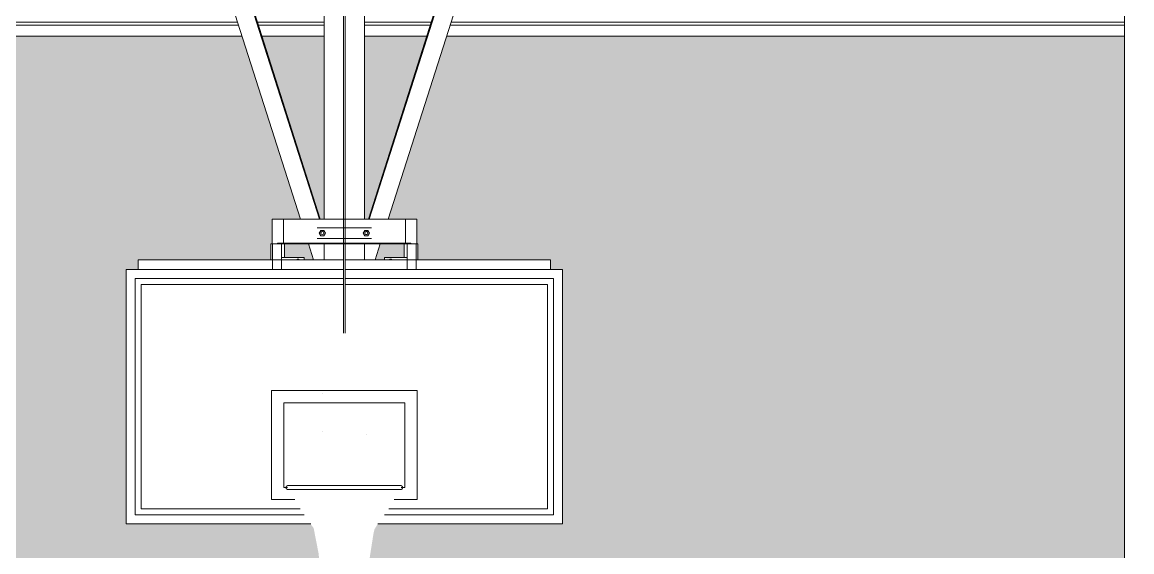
# Model space of a CAD drawing. Header units: inches. Extents: x 21386 to 98862, y -290 to 853.
# Drawn here: x 36895.1 to 37078.2, y 109.4 to 196.8 of the extents above; entities that cross this region are included whole.
import ezdxf

# ---------------------------------------------------------------- set-up
doc = ezdxf.new("R2010")
doc.units = ezdxf.units.IN
doc.header["$MEASUREMENT"] = 0
for name, color, linetype, lineweight in [('A-WALL', 113, 'Continuous', 13), ('A-WALL-PATT', 111, 'Continuous', 25), ('Q-SPCQ', 91, 'Continuous', 13), ('S-BEAM', 12, 'Continuous', 13)]:
    doc.layers.add(name, color=color, linetype=linetype, lineweight=lineweight)
pattern_1 = [(90, (-86824.49, -1108), (-193, -193), [48, -145]), (180, (-86824.49, -1108), (-2e-14, -193), [96, -97]), (270, (-86920.49, -1060), (-193, -193), [48, -145]), (180, (-86824.49, -1060), (-2e-14, -193), [96, -97]), (270, (-86920.99, -1060), (-193, -193), [48, -145]), (180, (-86920.99, -1060), (-2e-14, -193), [96, -97]), (90, (-87016.99, -1108), (-193, -193), [48, -145]), (180, (-86920.99, -1108), (-2e-14, -193), [96, -97]), (90, (-86872.24, -1059.75), (-193, -193), [48, -145]), (180, (-86824.11, -1059.75), (-2e-14, -193), [48.125, -144.875]), (180, (-86824.11, -1011.75), (-2e-14, -193), [48.125, -144.875]), (90, (-86968.74, -1059.75), (-193, -193), [48, -145]), (180, (-86872.74, -1059.75), (-2e-14, -193), [96, -97]), (270, (-86872.74, -1011.75), (-193, -193), [48, -145]), (180, (-86872.74, -1011.75), (-2e-14, -193), [96, -97]), (180, (-86969.24, -1059.75), (-2e-14, -193), [48, -145]), (270, (-86969.24, -1011.75), (-193, -193), [48, -145]), (180, (-86969.24, -1011.75), (-2e-14, -193), [48, -145]), (90, (-86824.49, -1011.5), (-193, -193), [48, -145]), (180, (-86824.49, -1011.5), (-2e-14, -193), [96, -97]), (270, (-86920.49, -963.5), (-193, -193), [48, -145]), (180, (-86824.49, -963.5), (-2e-14, -193), [96, -97]), (270, (-86920.99, -963.5), (-193, -193), [48, -145]), (180, (-86920.99, -963.5), (-2e-14, -193), [96, -97]), (90, (-87016.99, -1011.5), (-193, -193), [48, -145]), (180, (-86920.99, -1011.5), (-2e-14, -193), [96, -97]), (90, (-86872.24, -963.25), (-193, -193), [48, -145]), (180, (-86824.11, -963.25), (-2e-14, -193), [48.125, -144.875]), (180, (-86824.11, -915.25), (-2e-14, -193), [48.125, -144.875]), (90, (-86968.74, -963.25), (-193, -193), [48, -145]), (180, (-86872.74, -963.25), (-2e-14, -193), [96, -97]), (270, (-86872.74, -915.25), (-193, -193), [48, -145]), (180, (-86872.74, -915.25), (-2e-14, -193), [96, -97]), (180, (-86969.24, -963.25), (-2e-14, -193), [48, -145]), (270, (-86969.24, -915.25), (-193, -193), [48, -145]), (180, (-86969.24, -915.25), (-2e-14, -193), [48, -145])]

# ---------------------------------------------------------------- blocks, each defined once
blk = doc.blocks.new('Basketball_Backstop-Performance_Sports_Systems-3103-Ceiling_Hung - 27_-0_ to 27_-11 7_8_-706978-Building Section - East_West looking South')
at = {"layer": 'Q-SPCQ', "color": 8, "lineweight": 9}
for p, q in [((-25001.04, 280.92), (-24963.86, 164.31)), ((-24998.05, 281.37), (-24960.72, 164.31)), ((-24960.59, 164.31), (-24997.92, 281.37)), ((-24915.29, 281.37), (-24952.63, 164.31)), ((-24915.16, 281.37), (-24952.49, 164.31)), ((-24912.17, 280.92), (-24949.35, 164.31)), ((-24959.92, 224.84), (-24959.92, 164.31)), ((-24953.29, 164.31), (-24953.29, 224.84)), ((-24956.74, 208.89), (-24956.74, 145.46)), ((-24956.49, 145.46), (-24956.49, 208.89)), ((-24968.54, 164.31), (-24968.54, 160.19)), ((-24968.54, 164.31), (-24966.67, 164.31)), ((-24966.67, 160.31), (-24966.67, 164.31)), ((-24956.66, 164.31), (-24966.67, 164.31)), ((-24946.54, 164.31), (-24956.56, 164.31)), ((-24946.54, 164.31), (-24946.54, 160.31)), ((-24946.54, 164.31), (-24944.67, 164.31)), ((-24944.67, 160.19), (-24944.67, 164.31)), ((-24956.66, 162.87), (-24961.11, 162.87)), ((-24961.11, 161.12), (-24956.66, 161.12)), ((-24960.48, 162.44), (-24960.74, 162)), ((-24960.74, 162), (-24960.48, 161.56)), ((-24959.98, 162.44), (-24960.48, 162.44)), ((-24960.48, 161.56), (-24959.98, 161.56)), ((-24959.73, 162), (-24959.98, 162.44)), ((-24959.98, 161.56), (-24959.73, 162)), ((-24952.11, 162.87), (-24956.56, 162.87)), ((-24956.56, 161.12), (-24952.11, 161.12)), ((-24953.23, 162.44), (-24953.49, 162)), ((-24953.49, 162), (-24953.23, 161.56)), ((-24952.73, 162.44), (-24953.23, 162.44)), ((-24953.23, 161.56), (-24952.73, 161.56)), ((-24952.48, 162), (-24952.73, 162.44)), ((-24952.73, 161.56), (-24952.48, 162)), ((-24968.73, 160.19), (-24968.73, 157.56)), ((-24968.73, 160.19), (-24968.48, 160.19)), ((-24968.48, 160.19), (-24968.48, 156)), ((-24968.48, 160.19), (-24968.36, 160.19)), ((-24968.36, 160.19), (-24967.11, 160.19)), ((-24967.61, 160.19), (-24967.61, 160.31)), ((-24956.66, 160.31), (-24967.61, 160.31)), ((-24967.11, 160.19), (-24966.98, 160.19)), ((-24967, 160.19), (-24966.73, 160.19)), ((-24966.98, 156), (-24966.98, 160.19)), ((-24966.73, 160.19), (-24966.49, 160.19)), ((-24956.66, 160.19), (-24966.49, 160.19)), ((-24966.48, 157.94), (-24966.48, 160.19)), ((-24962.54, 160.19), (-24961.71, 157.56)), ((-24959.92, 160.19), (-24959.92, 157.56)), ((-24945.61, 160.31), (-24956.56, 160.31)), ((-24946.72, 160.19), (-24956.56, 160.19)), ((-24953.29, 157.56), (-24953.29, 160.19)), ((-24950.67, 160.19), (-24951.51, 157.56)), ((-24946.73, 160.19), (-24946.73, 157.94)), ((-24946.72, 160.19), (-24946.48, 160.19)), ((-24946.48, 160.19), (-24946.21, 160.19)), ((-24946.23, 160.19), (-24946.23, 156)), ((-24946.23, 160.19), (-24946.11, 160.19)), ((-24946.11, 160.19), (-24944.86, 160.19)), ((-24945.61, 160.31), (-24945.61, 160.19)), ((-24944.86, 160.19), (-24944.73, 160.19)), ((-24944.73, 160.19), (-24944.48, 160.19)), ((-24944.73, 156), (-24944.73, 160.19)), ((-24944.48, 157.56), (-24944.48, 160.19)), ((-24990.61, 156), (-24990.61, 157.56)), ((-24990.61, 157.56), (-24956.69, 157.56)), ((-24963.23, 157.94), (-24966.98, 157.94)), ((-24966.98, 157.94), (-24966.98, 157.56)), ((-24963.23, 157.56), (-24963.23, 157.94)), ((-24956.53, 157.56), (-24922.61, 157.56)), ((-24949.98, 157.94), (-24949.98, 157.56)), ((-24946.23, 157.94), (-24949.98, 157.94)), ((-24946.23, 157.56), (-24946.23, 157.94)), ((-24922.61, 157.56), (-24922.61, 156)), ((-24956.69, 156), (-24992.61, 156)), ((-24992.61, 156), (-24992.61, 114)), ((-24920.61, 156), (-24956.53, 156)), ((-24920.61, 114), (-24920.61, 156)), ((-24991.11, 115.5), (-24991.11, 154.5)), ((-24991.11, 154.5), (-24956.69, 154.5)), ((-24956.69, 154.5), (-24991.11, 154.5)), ((-24991.11, 154.5), (-24991.11, 115.5)), ((-24956.53, 154.5), (-24922.11, 154.5)), ((-24922.11, 154.5), (-24956.53, 154.5)), ((-24922.11, 154.5), (-24922.11, 115.5)), ((-24922.11, 115.5), (-24922.11, 154.5)), ((-24956.69, 153.5), (-24990.11, 153.5)), ((-24990.11, 153.5), (-24990.11, 116.5)), ((-24990.11, 116.5), (-24990.11, 153.5)), ((-24990.11, 153.5), (-24956.69, 153.5)), ((-24923.11, 153.5), (-24956.53, 153.5)), ((-24956.53, 153.5), (-24923.11, 153.5)), ((-24923.11, 116.5), (-24923.11, 153.5)), ((-24923.11, 153.5), (-24923.11, 116.5)), ((-24968.61, 118), (-24968.61, 136)), ((-24968.61, 136), (-24944.61, 136)), ((-24944.61, 136), (-24968.61, 136)), ((-24968.61, 136), (-24968.61, 118)), ((-24952.99, 135.94), (-24952.98, 135.94)), ((-24944.61, 136), (-24944.61, 118)), ((-24944.61, 118), (-24944.61, 136)), ((-24946.61, 134), (-24966.61, 134)), ((-24966.61, 134), (-24966.61, 120)), ((-24966.61, 120), (-24966.61, 134)), ((-24966.61, 134), (-24946.61, 134)), ((-24960.22, 135.44), (-24960.23, 135.44)), ((-24946.61, 120), (-24946.61, 134)), ((-24946.61, 134), (-24946.61, 120)), ((-24960.22, 129.25), (-24960.23, 129.25)), ((-24952.99, 128.75), (-24952.98, 128.75)), ((-24966.61, 120), (-24965.99, 120)), ((-24965.99, 120), (-24966.61, 120)), ((-24961.11, 120.31), (-24959.73, 120.31)), ((-24959.86, 120.31), (-24960.11, 120.31)), ((-24960.11, 120.3), (-24960.11, 120.31)), ((-24959.73, 120.31), (-24953.48, 120.31)), ((-24953.48, 120.31), (-24952.11, 120.31)), ((-24953.11, 120.31), (-24953.36, 120.31)), ((-24953.11, 120.31), (-24953.11, 120.3)), ((-24947.22, 120), (-24946.61, 120)), ((-24946.61, 120), (-24947.22, 120)), ((-24964.8, 118), (-24968.61, 118)), ((-24968.61, 118), (-24964.8, 118)), ((-24944.61, 118), (-24948.41, 118)), ((-24948.41, 118), (-24944.61, 118)), ((-24963.21, 115.5), (-24991.11, 115.5)), ((-24991.11, 115.5), (-24963.21, 115.5)), ((-24990.11, 116.5), (-24963.92, 116.5)), ((-24963.92, 116.5), (-24990.11, 116.5)), ((-24922.11, 115.5), (-24950, 115.5)), ((-24950, 115.5), (-24922.11, 115.5)), ((-24949.29, 116.5), (-24923.11, 116.5)), ((-24923.11, 116.5), (-24949.29, 116.5)), ((-24992.61, 114), (-24962.13, 114)), ((-24951.09, 114), (-24920.61, 114))]:
    blk.add_line(p, q, dxfattribs=at)
at = {"layer": 'Q-SPCQ', "color": 8, "lineweight": 9, "flags": 128}
for points in [[(-24960.28, 162.24), (-24960.27, 162.25), (-24960.26, 162.25), (-24960.25, 162.25), (-24960.24, 162.25), (-24960.23, 162.25), (-24960.23, 162.25)], [(-24960.24, 161.75), (-24960.25, 161.75), (-24960.26, 161.75), (-24960.27, 161.75)], [(-24960.23, 162.25), (-24960.23, 162.25), (-24960.22, 162.25), (-24960.21, 162.25)], [(-24960.21, 161.75), (-24960.22, 161.75), (-24960.23, 161.75), (-24960.23, 161.75)], [(-24952.98, 161.75), (-24952.98, 161.75), (-24952.99, 161.75), (-24953.01, 161.75)], [(-24953, 162.25), (-24952.99, 162.25), (-24952.98, 162.25), (-24952.98, 162.25)], [(-24952.98, 162.25), (-24952.97, 162.25), (-24952.96, 162.25), (-24952.95, 162.25), (-24952.94, 162.25), (-24952.93, 162.25), (-24952.92, 162.24)], [(-24952.92, 161.76), (-24952.93, 161.76), (-24952.94, 161.75), (-24952.95, 161.75), (-24952.96, 161.75), (-24952.97, 161.75), (-24952.98, 161.75), (-24952.98, 161.75)], [(-24966.23, 120), (-24966.23, 120.01), (-24966.23, 120.02), (-24966.23, 120.04), (-24966.23, 120.05), (-24966.23, 120.06), (-24966.22, 120.07), (-24966.22, 120.09), (-24966.22, 120.1), (-24966.21, 120.11), (-24966.21, 120.12), (-24966.2, 120.13), (-24966.2, 120.14), (-24966.19, 120.16), (-24966.18, 120.17), (-24966.18, 120.18), (-24966.17, 120.19), (-24966.16, 120.2), (-24966.15, 120.21), (-24966.15, 120.22), (-24966.14, 120.22), (-24966.13, 120.23), (-24966.12, 120.24), (-24966.11, 120.25), (-24966.1, 120.26), (-24966.09, 120.26), (-24966.08, 120.27), (-24966.07, 120.28), (-24966.06, 120.28), (-24966.04, 120.29), (-24966.03, 120.29), (-24966.02, 120.3), (-24966.01, 120.3), (-24966, 120.3), (-24965.98, 120.31), (-24965.97, 120.31), (-24965.96, 120.31), (-24965.95, 120.31), (-24965.93, 120.31), (-24965.92, 120.31), (-24965.92, 120.31)], [(-24965.92, 119.69), (-24965.93, 119.69), (-24965.94, 119.69), (-24965.96, 119.69), (-24965.97, 119.69), (-24965.98, 119.69), (-24965.99, 119.7), (-24966.01, 119.7), (-24966.02, 119.7), (-24966.03, 119.71), (-24966.04, 119.71), (-24966.05, 119.72), (-24966.06, 119.72), (-24966.07, 119.73), (-24966.09, 119.74), (-24966.1, 119.74), (-24966.11, 119.75), (-24966.12, 119.76), (-24966.13, 119.77), (-24966.13, 119.77), (-24966.14, 119.78), (-24966.15, 119.79), (-24966.16, 119.8), (-24966.17, 119.81), (-24966.18, 119.82), (-24966.18, 119.83), (-24966.19, 119.84), (-24966.19, 119.85), (-24966.2, 119.86), (-24966.21, 119.88), (-24966.21, 119.89), (-24966.21, 119.9), (-24966.22, 119.91), (-24966.22, 119.92), (-24966.22, 119.93), (-24966.23, 119.95), (-24966.23, 119.96), (-24966.23, 119.97), (-24966.23, 119.98), (-24966.23, 120), (-24966.23, 120)], [(-24947.29, 120.31), (-24947.3, 120.31), (-24947.32, 120.31), (-24947.36, 120.31), (-24947.41, 120.31), (-24947.48, 120.31), (-24947.56, 120.31), (-24947.66, 120.31), (-24947.77, 120.31), (-24947.89, 120.31), (-24948.03, 120.31), (-24948.18, 120.31), (-24948.35, 120.31), (-24948.52, 120.31), (-24948.72, 120.31), (-24948.92, 120.31), (-24949.14, 120.31), (-24949.37, 120.31), (-24949.61, 120.31), (-24949.86, 120.31), (-24950.12, 120.31), (-24950.39, 120.31), (-24950.67, 120.31), (-24950.96, 120.31), (-24951.27, 120.31), (-24951.57, 120.31), (-24951.89, 120.31), (-24952.22, 120.31), (-24952.55, 120.31), (-24952.89, 120.31), (-24953.23, 120.31), (-24953.58, 120.31), (-24953.94, 120.31), (-24954.3, 120.31), (-24954.66, 120.31), (-24955.02, 120.31), (-24955.39, 120.31), (-24955.76, 120.31), (-24956.13, 120.31), (-24956.51, 120.31), (-24956.88, 120.31), (-24957.25, 120.31), (-24957.62, 120.31), (-24957.99, 120.31), (-24958.36, 120.31), (-24958.72, 120.31), (-24959.08, 120.31), (-24959.44, 120.31), (-24959.79, 120.31), (-24960.14, 120.31), (-24960.48, 120.31), (-24960.82, 120.31), (-24961.15, 120.31), (-24961.47, 120.31), (-24961.78, 120.31), (-24962.09, 120.31), (-24962.38, 120.31), (-24962.67, 120.31), (-24962.95, 120.31), (-24963.22, 120.31), (-24963.47, 120.31), (-24963.72, 120.31), (-24963.95, 120.31), (-24964.18, 120.31), (-24964.39, 120.31), (-24964.59, 120.31), (-24964.77, 120.31), (-24964.94, 120.31), (-24965.1, 120.31), (-24965.25, 120.31), (-24965.38, 120.31), (-24965.5, 120.31), (-24965.6, 120.31), (-24965.69, 120.31), (-24965.77, 120.31), (-24965.83, 120.31), (-24965.87, 120.31), (-24965.9, 120.31), (-24965.92, 120.31), (-24965.92, 120.31)], [(-24965.92, 120.31), (-24965.91, 120.31), (-24965.89, 120.31), (-24965.85, 120.31), (-24965.8, 120.31), (-24965.73, 120.31), (-24965.65, 120.31), (-24965.56, 120.31), (-24965.45, 120.31), (-24965.32, 120.31), (-24965.18, 120.31), (-24965.03, 120.31), (-24964.87, 120.31), (-24964.69, 120.31), (-24964.5, 120.31), (-24964.29, 120.31), (-24964.08, 120.31), (-24963.85, 120.31), (-24963.61, 120.31), (-24963.36, 120.31), (-24963.09, 120.31), (-24962.82, 120.31), (-24962.54, 120.31), (-24962.25, 120.31), (-24961.95, 120.31), (-24961.64, 120.31), (-24961.32, 120.31), (-24961, 120.31), (-24960.66, 120.31), (-24960.33, 120.31), (-24959.98, 120.31), (-24959.63, 120.31), (-24959.28, 120.31), (-24958.92, 120.31), (-24958.56, 120.31), (-24958.19, 120.31), (-24957.82, 120.31), (-24957.45, 120.31), (-24957.08, 120.31), (-24956.71, 120.31), (-24956.33, 120.31), (-24955.96, 120.31), (-24955.59, 120.31), (-24955.22, 120.31), (-24954.86, 120.31), (-24954.49, 120.31), (-24954.13, 120.31), (-24953.77, 120.31), (-24953.42, 120.31), (-24953.07, 120.31), (-24952.73, 120.31), (-24952.4, 120.31), (-24952.07, 120.31), (-24951.75, 120.31), (-24951.43, 120.31), (-24951.13, 120.31), (-24950.83, 120.31), (-24950.54, 120.31), (-24950.26, 120.31), (-24950, 120.31), (-24949.74, 120.31), (-24949.49, 120.31), (-24949.26, 120.31), (-24949.04, 120.31), (-24948.83, 120.31), (-24948.63, 120.31), (-24948.44, 120.31), (-24948.27, 120.31), (-24948.11, 120.31), (-24947.96, 120.31), (-24947.83, 120.31), (-24947.71, 120.31), (-24947.61, 120.31), (-24947.52, 120.31), (-24947.45, 120.31), (-24947.39, 120.31), (-24947.34, 120.31), (-24947.31, 120.31), (-24947.3, 120.31), (-24947.29, 120.31)], [(-24965.92, 119.69), (-24965.91, 119.69), (-24965.89, 119.69), (-24965.85, 119.69), (-24965.8, 119.69), (-24965.73, 119.69), (-24965.65, 119.69), (-24965.56, 119.69), (-24965.45, 119.69), (-24965.32, 119.69), (-24965.18, 119.69), (-24965.03, 119.69), (-24964.87, 119.69), (-24964.69, 119.69), (-24964.5, 119.69), (-24964.29, 119.69), (-24964.08, 119.69), (-24963.85, 119.69), (-24963.61, 119.69), (-24963.36, 119.69), (-24963.09, 119.69), (-24962.82, 119.69), (-24962.54, 119.69), (-24962.25, 119.69), (-24961.95, 119.69), (-24961.64, 119.69), (-24961.32, 119.69), (-24961, 119.69), (-24960.66, 119.69), (-24960.33, 119.69), (-24959.98, 119.69), (-24959.63, 119.69), (-24959.28, 119.69), (-24958.92, 119.69), (-24958.56, 119.69), (-24958.19, 119.69), (-24957.82, 119.69), (-24957.45, 119.69), (-24957.08, 119.69), (-24956.71, 119.69), (-24956.33, 119.69), (-24955.96, 119.69), (-24955.59, 119.69), (-24955.22, 119.69), (-24954.86, 119.69), (-24954.49, 119.69), (-24954.13, 119.69), (-24953.77, 119.69), (-24953.42, 119.69), (-24953.07, 119.69), (-24952.73, 119.69), (-24952.4, 119.69), (-24952.07, 119.69), (-24951.75, 119.69), (-24951.43, 119.69), (-24951.13, 119.69), (-24950.83, 119.69), (-24950.54, 119.69), (-24950.26, 119.69), (-24950, 119.69), (-24949.74, 119.69), (-24949.49, 119.69), (-24949.26, 119.69), (-24949.04, 119.69), (-24948.83, 119.69), (-24948.63, 119.69), (-24948.44, 119.69), (-24948.27, 119.69), (-24948.11, 119.69), (-24947.96, 119.69), (-24947.83, 119.69), (-24947.71, 119.69), (-24947.61, 119.69), (-24947.52, 119.69), (-24947.45, 119.69), (-24947.39, 119.69), (-24947.34, 119.69), (-24947.31, 119.69), (-24947.3, 119.69), (-24947.29, 119.69)], [(-24965.69, 119.69), (-24965.77, 119.69), (-24965.83, 119.69), (-24965.87, 119.69), (-24965.9, 119.69), (-24965.92, 119.69), (-24965.92, 119.69)], [(-24947.29, 119.69), (-24947.3, 119.69), (-24947.32, 119.69), (-24947.36, 119.69), (-24947.41, 119.69), (-24947.48, 119.69), (-24947.56, 119.69)], [(-24947.29, 120.31), (-24947.28, 120.31), (-24947.27, 120.31), (-24947.26, 120.31), (-24947.24, 120.31), (-24947.23, 120.31), (-24947.22, 120.3), (-24947.21, 120.3), (-24947.2, 120.3), (-24947.18, 120.29), (-24947.17, 120.29), (-24947.16, 120.28), (-24947.15, 120.28), (-24947.14, 120.27), (-24947.13, 120.26), (-24947.12, 120.26), (-24947.11, 120.25), (-24947.1, 120.24), (-24947.09, 120.23), (-24947.08, 120.23), (-24947.07, 120.22), (-24947.06, 120.21), (-24947.05, 120.2), (-24947.05, 120.19), (-24947.04, 120.18), (-24947.03, 120.17), (-24947.02, 120.16), (-24947.02, 120.15), (-24947.01, 120.14), (-24947.01, 120.12), (-24947, 120.11), (-24947, 120.1), (-24946.99, 120.09), (-24946.99, 120.08), (-24946.99, 120.07), (-24946.99, 120.05), (-24946.98, 120.04), (-24946.98, 120.03), (-24946.98, 120.02), (-24946.98, 120), (-24946.98, 120)], [(-24946.98, 120), (-24946.98, 119.99), (-24946.98, 119.98), (-24946.98, 119.96), (-24946.99, 119.95), (-24946.99, 119.94), (-24946.99, 119.93), (-24946.99, 119.91), (-24947, 119.9), (-24947, 119.89), (-24947.01, 119.88), (-24947.01, 119.87), (-24947.02, 119.86), (-24947.02, 119.84), (-24947.03, 119.83), (-24947.04, 119.82), (-24947.04, 119.81), (-24947.05, 119.8), (-24947.06, 119.79), (-24947.07, 119.78), (-24947.08, 119.78), (-24947.09, 119.77), (-24947.09, 119.76), (-24947.1, 119.75), (-24947.11, 119.74), (-24947.13, 119.74), (-24947.14, 119.73), (-24947.15, 119.72), (-24947.16, 119.72), (-24947.17, 119.71), (-24947.18, 119.71), (-24947.19, 119.7), (-24947.2, 119.7), (-24947.22, 119.7), (-24947.23, 119.69), (-24947.24, 119.69), (-24947.25, 119.69), (-24947.27, 119.69), (-24947.28, 119.69), (-24947.29, 119.69), (-24947.29, 119.69)]]:
    blk.add_lwpolyline(points, dxfattribs=at)
at = {"layer": 'Q-SPCQ', "color": 8, "lineweight": 9}
for centre, radius, start, end in [((-24960.23, 162), 0.25, 0, 180), ((-24960.23, 162), 0.25, 180, 0), ((-24960.23, 162), 0.25, 120, 165), ((-24960.23, 162), 0.25, 90, 105), ((-24960.23, 162), 0.25, 0, 90), ((-24952.98, 162), 0.25, 0, 180), ((-24952.98, 162), 0.25, 150, 210), ((-24952.98, 162), 0.25, 180, 0), ((-24952.98, 162), 0.25, 90, 135), ((-24952.98, 162), 0.25, 240, 270), ((-24952.98, 162), 0.25, 60, 90), ((-24952.98, 162), 0.25, 270, 300), ((-24952.98, 162), 0.25, 315, 30), ((-24964.26, 157.47), 0.219, 30, 150), ((-24948.95, 157.47), 0.219, 30, 150)]:
    blk.add_arc(centre, radius, start, end, dxfattribs=at)
blk = doc.blocks.new('columns and girder2 - one-V195-Building Section - East_West looking South')
at = {"layer": 'S-BEAM', "color": 8, "lineweight": 9}
blk.add_line((-24827.89, 1), (-24827.89, 292.37), dxfattribs=at)
blk = doc.blocks.new('Girt_Z - 10_D-1732176-Building Section - East_West looking South')
at = {"layer": 'S-BEAM', "color": 8, "lineweight": 9}
for p, q in [((-25107.39, 196.79), (-24974.22, 196.79)), ((-25107.39, 196.31), (-24974.06, 196.31)), ((-24970.95, 196.79), (-24959.92, 196.79)), ((-24970.79, 196.31), (-24959.92, 196.31)), ((-24953.29, 196.79), (-24942.27, 196.79)), ((-24953.29, 196.31), (-24942.42, 196.31)), ((-24939.15, 196.31), (-24827.89, 196.31)), ((-24939, 196.79), (-24827.89, 196.79))]:
    blk.add_line(p, q, dxfattribs=at)

msp = doc.modelspace()

# ---------------------------------------------------------------- hatches: boundary and pattern name
at = {"layer": 'A-WALL-PATT', "lineweight": 9}
h = msp.add_hatch(dxfattribs=at)
h.set_pattern_fill('FP_51', color=8, style=0, pattern_type=2)
h.set_pattern_definition(pattern_1)
h.paths.add_polyline_path([(35633.46, 192.94), (35633.35, 193.12), (35633.35, 194.5), (35631.46, 194.5), (35631.46, 193.05), (35633.35, 193)], flags=0)
h.paths.add_polyline_path([(35630.22, 176), (35633.46, 176), (35633.46, 192.94), (35631.46, 192.94), (35631.46, 192.8), (35630.88, 192.31), (35630.81, 192.4), (35631.35, 192.94), (35630.22, 192.94), (35630.22, 183.84)], flags=0)
h.paths.add_polyline_path([(35641.46, 176), (35918.96, 176), (35918.96, 194.5), (35641.46, 194.5), (35641.46, 183.84)], flags=0)
h.paths.add_polyline_path([(36962.21, 176), (37076.96, 176), (37076.96, 194.5), (36965.12, 194.5), (36959.22, 176)], flags=0)
h.paths.add_polyline_path([(36955.95, 176), (36961.85, 194.5), (36951.55, 194.5), (36951.55, 176), (36953.44, 176)], flags=0)
h.paths.add_polyline_path([(39105.46, 176), (39105.46, 194.5), (38823.96, 194.5), (38823.96, 176), (39102.87, 176)], flags=0)
h.paths.add_polyline_path([(37086.96, 176), (37208.57, 176), (37191.52, 194.5), (37086.96, 194.5)], flags=0)
h.paths.add_polyline_path([(38813.96, 176), (38813.96, 194.5), (38534.46, 194.5), (38534.46, 176), (38769.49, 176)], flags=0)
h.paths.add_polyline_path([(38524.46, 176), (38524.46, 194.5), (38419.9, 194.5), (38402.9, 176), (38488.75, 176)], flags=0)
h.paths.add_polyline_path([(37219.33, 176), (37243.49, 176), (37260.54, 194.5), (37192.87, 194.5), (37209.94, 176), (37214.02, 176)], flags=0)
h.paths.add_polyline_path([(36944.93, 176), (36944.93, 194.5), (36934.63, 194.5), (36940.53, 176), (36944.67, 176)], flags=0)
h.paths.add_polyline_path([(36937.26, 176), (36931.36, 194.5), (36797.46, 194.5), (36797.46, 176), (36909.58, 176)], flags=0)
h.paths.add_polyline_path([(37246.17, 176), (37366.46, 176), (37366.46, 194.5), (37261.9, 194.5), (37244.9, 176), (37245.63, 176)], flags=0)
h.paths.add_polyline_path([(38401.49, 176), (38418.54, 194.5), (38350.87, 194.5), (38367.94, 176), (38401.4, 176)], flags=0)
h.paths.add_polyline_path([(36787.46, 176), (36787.46, 194.5), (36507.96, 194.5), (36507.96, 176), (36663.93, 176)], flags=0)
h.paths.add_polyline_path([(36497.96, 176), (36497.96, 194.5), (36299.55, 194.5), (36293.65, 176), (36383.18, 176)], flags=0)
h.paths.add_polyline_path([(38348.38, 176), (38366.57, 176), (38349.52, 194.5), (38244.96, 194.5), (38244.96, 176), (38278.19, 176)], flags=0)
h.paths.add_polyline_path([(35928.96, 176), (36208.46, 176), (36208.46, 194.5), (35928.96, 194.5)], flags=0)
h.paths.add_polyline_path([(38234.96, 176), (38234.96, 194.5), (37955.46, 194.5), (37955.46, 176), (38208.01, 176)], flags=0)
h.paths.add_polyline_path([(36218.46, 176), (36271.69, 176), (36265.79, 194.5), (36218.46, 194.5)], flags=0)
h.paths.add_polyline_path([(37945.46, 176), (37945.46, 194.5), (37665.96, 194.5), (37665.96, 176), (37927.27, 176)], flags=0)
h.paths.add_polyline_path([(36274.97, 176), (36279.36, 176), (36279.36, 194.5), (36269.07, 194.5), (36269.35, 193.61)], flags=0)
h.paths.add_polyline_path([(37655.96, 176), (37655.96, 194.5), (37376.46, 194.5), (37376.46, 176), (37646.52, 176)], flags=0)
h.paths.add_polyline_path([(36285.99, 176), (36290.38, 176), (36296.28, 194.5), (36285.99, 194.5), (36285.99, 178.96)], flags=0)
h.paths.add_polyline_path([(35630.22, 193.05), (35631.35, 193.05), (35631.35, 194.5), (35630.22, 194.5), (35630.22, 193.61)], flags=0)
h = msp.add_hatch(dxfattribs=at)
h.set_pattern_fill('FP_51', color=8, style=0, pattern_type=2)
h.set_pattern_definition(pattern_1)
h.paths.add_polyline_path([(39105.46, 0), (39105.46, 176), (38823.96, 176), (38823.96, 98.25), (39098.83, 98.25), (39098.83, 0)], flags=0)
h.paths.add_polyline_path([(36985.33, 1), (36985.33, 98.25), (37061.96, 98.25), (37061.96, 1), (37076.96, 1), (37076.96, 176), (36959.22, 176), (36955.49, 164.31), (36960.18, 164.31), (36960.24, 160.19), (36960.37, 160.19), (36960.37, 157.56), (36982.24, 157.56), (36982.24, 156), (36984.24, 156), (36984.24, 114), (36953.72, 113.93), (36953.22, 113.11), (36953.07, 112.5), (36952.4, 108.24), (36952.18, 104.39), (36952.17, 101.31), (36944.24, 101.31), (36944.27, 105.72), (36944.01, 109.05), (36943.18, 113.3), (36942.67, 114), (36912.24, 114.02), (36912.24, 156), (36914.24, 156), (36914.24, 157.56), (36936.12, 157.56), (36936.19, 160.19), (36936.3, 160.19), (36936.37, 164.31), (36940.99, 164.31), (36937.26, 176), (36797.46, 176), (36797.46, 1), (36983.3, 1)], flags=0)
h.paths.add_polyline_path([(36313, 1), (36342.08, 1), (36342.08, 98.25), (36422.58, 98.25), (36422.58, 1), (36497.96, 1), (36497.96, 176), (36293.65, 176), (36289.92, 164.31), (36294.61, 164.31), (36294.67, 160.19), (36294.8, 160.19), (36294.8, 157.56), (36316.67, 157.56), (36316.67, 156), (36318.67, 156), (36318.67, 114), (36288.15, 113.93), (36287.63, 113.35), (36287.58, 113.28), (36286.75, 107.11), (36286.61, 104.39), (36286.6, 101.31), (36278.67, 101.31), (36278.71, 105.72), (36278.45, 109.05), (36277.6, 113.43), (36277.44, 113.58), (36277.12, 114), (36246.67, 114), (36246.67, 156), (36248.67, 156), (36248.67, 157.56), (36270.55, 157.56), (36270.62, 160.19), (36270.74, 160.19), (36270.8, 164.31), (36275.42, 164.31), (36271.69, 176), (36218.46, 176), (36218.46, 1), (36242.81, 1)], flags=0)
h.paths.add_polyline_path([(37215.87, 1), (37274.83, 1), (37274.83, 98.25), (37280.21, 98.27), (37226.7, 156.31), (37086.96, 4.69), (37086.96, 1), (37215.13, 1)], flags=0)
h.paths.add_polyline_path([(36507.96, 1), (36744.08, 1), (36744.08, 98.25), (36786.08, 98.25), (36786.08, 1), (36787.46, 1), (36787.46, 176), (36507.96, 176), (36507.96, 72.16)], flags=0)
h.paths.add_polyline_path([(36208.46, 1), (36208.46, 176), (35928.96, 176), (35928.96, 146.5), (36165.33, 146.5), (36165.33, 1), (36167.13, 1)], flags=0)
h.paths.add_polyline_path([(37086.96, 6.16), (37225.99, 157.1), (37208.55, 176), (37086.96, 176), (37086.96, 6.18)], flags=0)
h.paths.add_polyline_path([(38331.19, 98.25), (38438.21, 98.27), (38384.7, 156.31), (38331.61, 98.7)], flags=0)
h.paths.add_polyline_path([(38329.83, 98.25), (38384.03, 157.05), (38366.55, 176), (38244.96, 176), (38244.96, 98.25), (38329.8, 98.25)], flags=0)
h.paths.add_polyline_path([(38234.96, 98.25), (38234.96, 176), (37955.46, 176), (37955.46, 98.25), (38208.01, 98.25)], flags=0)
h.paths.add_polyline_path([(37945.46, 98.25), (37945.46, 176), (37665.96, 176), (37665.96, 98.25), (37927.27, 98.25)], flags=0)
h.paths.add_polyline_path([(37655.96, 98.25), (37655.96, 176), (37376.46, 176), (37376.46, 98.25), (37646.52, 98.25)], flags=0)
h.paths.add_polyline_path([(37366.46, 98.25), (37366.46, 176), (37244.85, 176), (37227.42, 157.02), (37281.58, 98.25), (37365.78, 98.25)], flags=0)
h.paths.add_polyline_path([(38488.75, 98.25), (38524.46, 98.25), (38524.46, 176), (38402.85, 176), (38385.42, 157.02), (38439.58, 98.25), (38453.66, 98.25)], flags=0)
h.paths.add_polyline_path([(38534.46, 98.25), (38813.96, 98.25), (38813.96, 176), (38534.46, 176), (38534.46, 115.49)], flags=0)
h.paths.add_polyline_path([(39113.46, 146.25), (39113.46, 146.25), (39113.46, 149.67)], flags=0)
h.paths.add_polyline_path([(35630.22, 146.5), (35631.35, 146.5), (35631.35, 148.14), (35630.81, 148.59), (35630.88, 148.67), (35631.46, 148.14), (35631.46, 146.5), (35633.35, 146.5), (35633.29, 148.06), (35632.81, 148.46), (35632.88, 148.54), (35633.46, 148.06), (35633.46, 176), (35630.22, 176), (35630.22, 148.14)], flags=0)
h.paths.add_polyline_path([(35918.96, 146.5), (35918.96, 176), (35641.46, 176), (35641.46, 146.5), (35918.21, 146.5)], flags=0)
h.paths.add_polyline_path([(36290.27, 157.56), (36290.48, 157.62), (36290.22, 157.72), (36290.22, 157.66), (36290.22, 157.56)], flags=0)
h.paths.add_polyline_path([(36289.3, 157.56), (36289.3, 157.94), (36292.55, 157.94), (36292.55, 160.19), (36288.61, 160.19), (36287.77, 157.56)], flags=0)
h.paths.add_polyline_path([(36940.47, 157.56), (36940.74, 157.62), (36940.74, 157.71), (36940.43, 157.56)], flags=0)
h.paths.add_polyline_path([(36954.87, 157.94), (36955.74, 157.62), (36955.79, 157.56), (36956.05, 157.62), (36955.79, 157.72), (36955.68, 157.75)], flags=0)
h.paths.add_polyline_path([(36954.87, 157.56), (36954.87, 157.94), (36958.12, 157.94), (36958.12, 160.19), (36954.18, 160.19), (36953.34, 157.56), (36953.44, 157.56)], flags=0)
h.paths.add_polyline_path([(36276.05, 157.94), (36274.83, 157.56), (36275.17, 157.62), (36275.17, 157.71), (36275.24, 157.72)], flags=0)
h.paths.add_polyline_path([(36277.57, 157.56), (36276.74, 160.19), (36272.8, 160.19), (36272.8, 157.94), (36276.05, 157.94), (36276.05, 157.56)], flags=0)
h.paths.add_polyline_path([(36941.62, 157.56), (36943.12, 157.62), (36942.3, 160.19), (36938.37, 160.19), (36938.37, 157.94), (36941.62, 157.94), (36941.62, 157.58)], flags=0)
h.paths.add_polyline_path([(38384.71, 157.79), (38401.4, 176), (38367.92, 176), (38384.51, 158)], flags=0)
h.paths.add_polyline_path([(37226.71, 157.79), (37243.4, 176), (37209.92, 176), (37226.51, 158)], flags=0)
h.paths.add_polyline_path([(36944.67, 164.31), (36944.93, 164.31), (36944.93, 176), (36940.53, 176), (36944.26, 164.31)], flags=0)
h.paths.add_polyline_path([(36952.22, 164.31), (36955.95, 176), (36951.55, 176), (36951.55, 164.31)], flags=0)
h.paths.add_polyline_path([(36278.69, 164.31), (36279.36, 164.31), (36279.36, 176), (36274.97, 176), (36278.69, 164.31)], flags=0)
h.paths.add_polyline_path([(36286.65, 164.31), (36290.38, 176), (36285.99, 176), (36285.99, 164.31)], flags=0)

# ---------------------------------------------------------------- linework, layer by layer
at = {"layer": 'A-WALL', "color": 8, "lineweight": 9}
for p, q in [((36931.36, 194.5), (36797.46, 194.5)), ((36944.93, 194.5), (36934.63, 194.5)), ((36961.85, 194.5), (36951.55, 194.5)), ((37076.96, 194.5), (36965.12, 194.5))]:
    msp.add_line(p, q, dxfattribs=at)

# ---------------------------------------------------------------- block references
at = {"layer": 'Q-SPCQ', "color": 8, "lineweight": 9}
msp.add_blockref('Basketball_Backstop-Performance_Sports_Systems-3103-Ceiling_Hung - 27_-0_ to 27_-11 7_8_-706978-Building Section - East_West looking South', (61904.85, 0), dxfattribs=at)
at = {"layer": 'S-BEAM', "color": 8, "lineweight": 9}
for name in ['columns and girder2 - one-V195-Building Section - East_West looking South', 'Girt_Z - 10_D-1732176-Building Section - East_West looking South']:
    msp.add_blockref(name, (61904.85, 0), dxfattribs=at)

doc.saveas('drawing.dxf')
